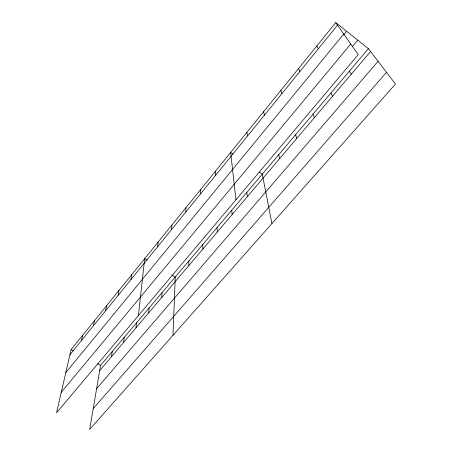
<?xml version="1.0" encoding="UTF-8"?>
<svg xmlns="http://www.w3.org/2000/svg" width="452" height="452" viewBox="0 0 452 452"><rect width="100%" height="100%" fill="white"/><g stroke="black" fill="none" stroke-linecap="round" stroke-linejoin="round"><path stroke-width="0.68" d="M188.789 265.618L188.834 260.985M185.862 211.931L185.941 207.683M172.969 335.333L175.263 277.031L171.737 274.912M171.602 229.503L171.828 225.119M161.714 297.512L162.031 292.676M157.714 246.606L158.087 242.097M148.68 312.863L149.126 307.931M138.402 315.592L144.702 258.64L147.098 260.081M135.973 327.83L136.544 322.813M123.577 342.435L124.26 337.333M131.012 279.489L131.651 274.76M111.48 356.684L112.271 351.509M118.175 295.309L118.932 290.478M368.408 48.669L100.564 365.346L89.688 429.4L395.455 84.055L368.408 48.669L335.734 22.6L71.111 349.565L56.545 412.778L358.21 54.63L335.734 22.6M105.655 310.722L106.531 305.801M93.445 325.762L94.434 320.745M81.541 340.429L82.631 335.333M69.919 354.741L337.52 25.142M65.806 372.595L343.746 34.019M343.571 35.064L346.65 31.312M61.269 392.285L350.752 44.008M352.334 46.68L357.758 40.171M99.672 370.6L370.561 51.483M96.598 388.709L378.07 61.308M93.208 408.653L386.5 72.337M71.111 349.565L73.563 350.882M97.553 363.736L100.564 365.346M232.87 153.962L230.65 152.443L235.967 199.761M259.431 172.161L262.301 174.122L271.929 223.57M349.373 71.173L351.26 74.218M316.858 45.923L318.383 48.709M330.909 93.005L332.553 96.259M298.563 68.529L299.84 71.552M312.999 114.186L314.4 117.639M295.602 134.747L296.789 138.391M280.816 90.456L281.862 93.694M278.714 154.72L279.686 158.539M263.595 111.734L264.426 115.17M246.882 132.385L247.504 136.012M246.809 192.439L247.402 196.569M231.735 210.265L232.153 214.53M215.338 171.364L215.587 175.325M217.056 227.616L217.31 232.017M202.762 244.515L202.863 249.035M200.439 189.772L200.518 193.88"/></g></svg>
